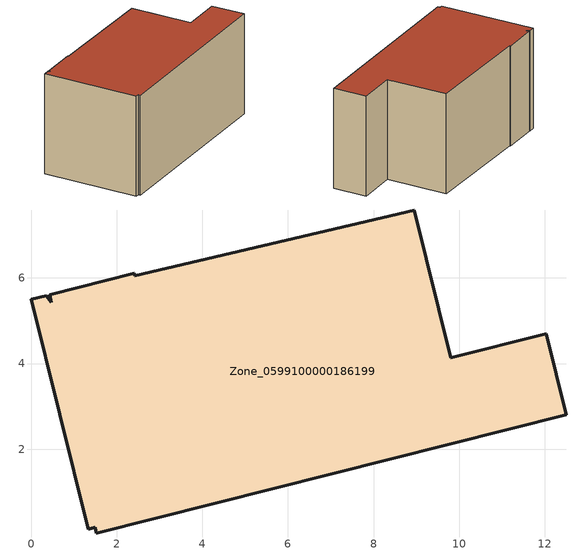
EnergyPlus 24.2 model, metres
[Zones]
Zone_0599100000186199
 floor ground (C_G): 1.52,0.04 1.5,0.17 1.33,0.13 0,5.5 0.35,5.59 0.47,5.43 0.44,5.61 2.41,6.1 2.42,6.05 8.95,7.59 9.8,4.14 12.03,4.7 12.5,2.8 z0
 wall outside (C_F): 12.5,2.8 12.03,4.7 9.8,4.14 8.95,7.59 2.42,6.05 2.41,6.1 0.44,5.61 0.47,5.43 0.35,5.59 0,5.5 1.33,0.13 1.5,0.17 1.52,0.04 12.5,2.8 z0:5.83
 roof outside (C_R): 1.5,0.17 1.52,0.04 12.5,2.8 12.03,4.7 9.8,4.14 8.95,7.59 2.42,6.05 2.41,6.1 0.44,5.61 0.47,5.43 0.35,5.59 0,5.5 1.33,0.13 z5.83
[BUILDING]
Pand.0599100000186199: North Axis=0; Terrain=City; Loads Convergence Tolerance Value=0.04; Temperature Convergence Tolerance Value=0.4; Solar Distribution=FullExterior; Maximum Number of Warmup Days=25; Minimum Number of Warmup Days=1
[Site:Location]
Rotterdam.The.Hague.AP_ZH_NLD Design_Conditions: Latitude=51.96; Longitude=4.45; Time Zone=1; Elevation=-4.5
[SITE:GROUNDTEMPERATURE:BUILDINGSURFACE]
18, 18, 18, 18, 18, 18, 18, 18, 18, 18, 18, 18
[MATERIAL] Thermal Absorptance=0.9; Solar Absorptance=0.7; Visible Absorptance=0.7
Name | Roughness | Thickness | Conductivity | Density | Specific Heat
G.TC.1975-1991 | MediumSmooth | 0.15 | 0.288461 | 540 | 1210
F.TC.1975-1991 | Rough | 0.3 | 0.230769 | 1920 | 840
R.TC.1975-1991 | MediumRough | 0.2 | 0.153846 | 1500 | 1000
[CONSTRUCTION]
C_G: G.TC.1975-1991
C_F: F.TC.1975-1991
C_R: R.TC.1975-1991
[ZONE]
Zone_0599100000186199: Type=1; Multiplier=1; Ceiling Height=Autocalculate; Volume=Autocalculate; Floor Area=autocalculate; Part of Total Floor Area=Yes
[ZONEINFILTRATION:DESIGNFLOWRATE]
Infil_Zone_0599100000186199: Zone or ZoneList or Space or SpaceList=Zone_0599100000186199; Schedule=AlwaysOn; Design Flow Rate Calculation Method=Flow/Area; Flow Rate per Floor Area=0.003; Constant Term Coefficient=1; Temperature Term Coefficient=0; Velocity Term Coefficient=0; Velocity Squared Term Coefficient=0
[HVACTEMPLATE:ZONE:IDEALLOADSAIRSYSTEM]
Zone_0599100000186199: Maximum Heating Supply Air Temperature=50; Minimum Cooling Supply Air Temperature=13; Maximum Heating Supply Air Humidity Ratio=0.0156; Minimum Cooling Supply Air Humidity Ratio=0.0077; Heating Limit=NoLimit; Cooling Limit=NoLimit; Dehumidification Control Type=ConstantSensibleHeatRatio; Cooling Sensible Heat Ratio=0.7; Dehumidification Setpoint=60; Humidification Control Type=None; Humidification Setpoint=30; Outdoor Air Method=None; Outdoor Air Flow Rate per Person=0.00944; Outdoor Air Flow Rate per Zone Floor Area=0; Outdoor Air Flow Rate per Zone=0; Demand Controlled Ventilation Type=None; Outdoor Air Economizer Type=NoEconomizer; Heat Recovery Type=None; Sensible Heat Recovery Effectiveness=0.7; Latent Heat Recovery Effectiveness=0.65
[ZONECONTROL:THERMOSTAT]
ThermostatControl_Zone_0599100000186199: Zone or ZoneList=Zone_0599100000186199; Control Type Schedule=DualSetpointControlType; Control 1=Thermostat_Zone_0599100000186199; Temperature Difference Between Cutout And Setpoint=0
[THERMOSTATSETPOINT:DUALSETPOINT]
Thermostat_Zone_0599100000186199: Heating Setpoint Temperature Schedule=HeatingSetpoint_Zone_0599100000186199; Cooling Setpoint Temperature Schedule=CoolingSetpoint_Zone_0599100000186199
[SCHEDULE:COMPACT]
HeatingSetpoint_Zone_0599100000186199: Through: 12/31, For: AllDays, Until: 24:00, 21
CoolingSetpoint_Zone_0599100000186199: Through: 12/31, For: AllDays, Until: 24:00, 24
DualSetpointControlType: Through: 12/31, For: AllDays, Until: 24:00, 4
AlwaysOn: Through: 12/31, For: AllDays, Until: 24:00, 1
